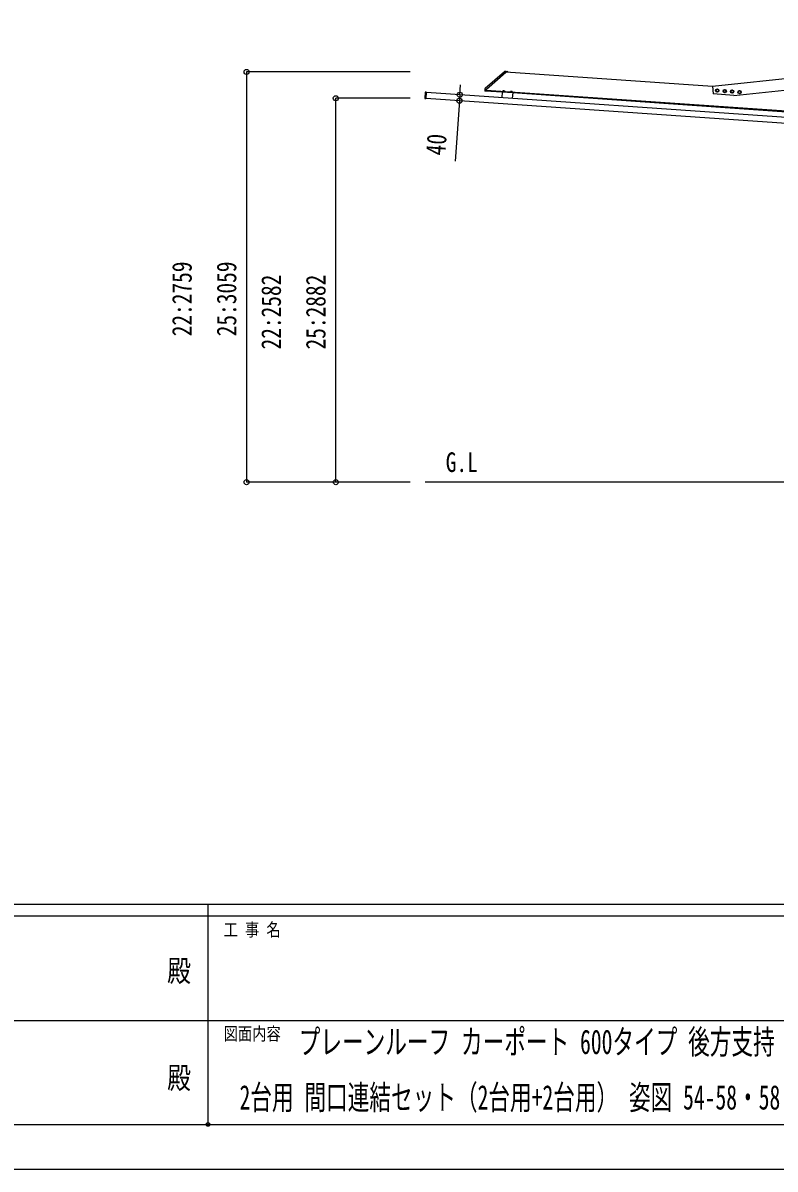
# Model space of a CAD drawing. Units: millimetres, scale not verified. Extents: x -16820 to 16820, y -11880 to 11880.
# Drawn here: x -1265 to 3794, y -11880 to -4172 of the extents above; entities that cross this region are included whole.
import ezdxf
from ezdxf.enums import TextEntityAlignment as Align

# ---------------------------------------------------------------- set-up
doc = ezdxf.new("R2010")
doc.units = ezdxf.units.MM
doc.header["$LTSCALE"] = 50
doc.header["$PDMODE"] = 32
doc.header["$PDSIZE"] = 25
for name, color, linetype in [('0-2_USER1', 3, 'Continuous'), ('0-4_YKK_13', 4, 'Continuous'), ('0-5_YKK_A1', 4, 'Continuous'), ('0-6_YKK_D', 6, 'Continuous'), ('0-7_YKK_ZWAK', 7, 'Continuous')]:
    doc.layers.add(name, color=color, linetype=linetype)
doc.styles.add('ＭＳ ゴシック', font='')
doc.styles.get('ＭＳ ゴシック').set_extended_font_data('MS Gothic')

msp = doc.modelspace()

# ---------------------------------------------------------------- linework, layer by layer
at = {"layer": '0-4_YKK_13'}
for p, q in [((1974.17, -4499.34), (1844.32, -4612.21)), ((1983.83, -4504.85), (1852.33, -4619.16)), ((1984.42, -4498.42), (1976.83, -4498.36)), ((1984.39, -4498.89), (1984, -4504.51)), ((1984.39, -4498.89), (1984.42, -4498.42)), ((1987.81, -4501.61), (1987.82, -4501.42)), ((1999, -4502.94), (1988.32, -4502.2)), ((1991.52, -4499.09), (1992.58, -4501.63)), ((1993.68, -4502.31), (1992.58, -4501.63)), ((1993.68, -4502.31), (1994.86, -4501.79)), ((1996.26, -4499.42), (1994.86, -4501.79)), ((1998.9, -4502.94), (1998.55, -4502.91)), ((1999.58, -4502.44), (1999.6, -4502.24)), ((1842.53, -4621.03), (1842.43, -4622.43)), ((1842.95, -4614.95), (1842.53, -4621.03)), ((1844.34, -4621.98), (1842.93, -4621.97)), ((1851.98, -4622.05), (1844.34, -4621.98)), ((1851.94, -4622.54), (1851.43, -4629.96)), ((1851.94, -4622.54), (1851.98, -4622.05)), ((1851.98, -4622.05), (1852.04, -4621.11)), ((1852.16, -4619.5), (1852.04, -4621.11)), ((1441.4, -4637.39), (1438.47, -4679.29)), ((1438.94, -4679.82), (1444.82, -4680.23)), ((1447.82, -4637.34), (1441.93, -4636.92)), ((1446.63, -4680.25), (1445.06, -4680.14)), ((1445.43, -4680.16), (1445.43, -4680.16)), ((1446.63, -4680.25), (1449.61, -4637.57)), ((1448.05, -4637.46), (1449.61, -4637.57)), ((1851.43, -4629.96), (1843.82, -4629.43)), ((1964, -4628.96), (1963.75, -4632.5)), ((1963.75, -4632.5), (1975.27, -4633.31)), ((1963.8, -4632.8), (1963.82, -4632.51)), ((1964.8, -4628.56), (1964, -4628.96)), ((1964.8, -4628.56), (1974.77, -4629.26)), ((1966.88, -4629.16), (1966.63, -4632.7)), ((1972.64, -4629.56), (1972.39, -4633.1)), ((1974.77, -4629.26), (1975.51, -4629.76)), ((1975.19, -4633.3), (1975.17, -4633.6)), ((1975.51, -4629.76), (1975.27, -4633.31)), ((2013.87, -4632.44), (2013.63, -4635.99)), ((2013.63, -4635.99), (2025.15, -4636.79)), ((2013.68, -4636.29), (2013.7, -4635.99)), ((2014.68, -4632.05), (2013.87, -4632.44)), ((2014.68, -4632.05), (2024.65, -4632.75)), ((2016.75, -4632.64), (2016.51, -4636.19)), ((2022.51, -4633.05), (2022.27, -4636.59)), ((2024.65, -4632.75), (2025.39, -4633.25)), ((2025.07, -4636.79), (2025.05, -4637.09)), ((2025.39, -4633.25), (2025.15, -4636.79))]:
    msp.add_line(p, q, dxfattribs=at)
for points in [[(1842.43, -4622.43), (1841.95, -4629.3), (1843.82, -4629.43)], [(1966.74, -4628.7), (1967.73, -4631.13), (1969.55, -4632.27)], [(1972.83, -4629.12), (1971.52, -4631.39), (1969.55, -4632.27)], [(2016.62, -4632.19), (2017.61, -4634.62), (2019.43, -4635.76)], [(2022.71, -4632.61), (2021.4, -4634.88), (2019.43, -4635.76)]]:
    msp.add_lwpolyline(points, dxfattribs=at)
for points in [[(3415.27, -4626.35), (3410.37, -4634.85), (3400.55, -4634.85), (3395.65, -4626.35), (3400.55, -4617.85), (3410.37, -4617.85)], [(3465.15, -4629.84), (3460.25, -4638.34), (3450.43, -4638.34), (3445.52, -4629.84), (3450.43, -4621.34), (3460.25, -4621.34)], [(3515.03, -4633.33), (3510.12, -4641.83), (3500.31, -4641.83), (3495.4, -4633.33), (3500.31, -4624.83), (3510.12, -4624.83)], [(3564.91, -4636.82), (3560, -4645.32), (3550.19, -4645.32), (3545.28, -4636.82), (3550.19, -4628.32), (3560, -4628.32)]]:
    msp.add_lwpolyline(points, close=True, dxfattribs=at)
for centre, radius in [((3405.46, -4626.35), 11), ((3405.46, -4626.35), 8.5), ((3455.34, -4629.84), 11), ((3455.34, -4629.84), 8.5), ((3505.22, -4633.33), 11), ((3505.22, -4633.33), 8.5), ((3555.09, -4636.82), 11), ((3555.09, -4636.82), 8.5)]:
    msp.add_circle(centre, radius, dxfattribs=at)
for centre, radius, start, end in [((1976.79, -4502.36), 4, 89.5, 131), ((1983.5, -4504.47), 0.5, 311, 356), ((1988.35, -4501.65), 0.545, 176, 266), ((1988.37, -4501.46), 0.55, 134.43917, 176), ((1993.38, -4506.56), 7.7, 37.56083, 134.43917), ((1999.04, -4502.4), 0.545, 266, 356), ((1999.05, -4502.2), 0.55, 356, 37.56083), ((1842.93, -4622.47), 0.5, 89.5, 176), ((1846.94, -4615.23), 4, 131, 176), ((1852.66, -4619.54), 0.5, 131, 176), ((3405.46, -4626.35), 8.6, 141.25399, 158.74601), ((3405.46, -4626.35), 8.6, 81.25399, 98.74601), ((3405.46, -4626.35), 8.6, 21.25399, 38.74601), ((3455.34, -4629.84), 8.6, 141.25399, 158.74601), ((3455.34, -4629.84), 8.6, 81.25399, 98.74601), ((3455.34, -4629.84), 8.6, 21.25399, 38.74601), ((3505.22, -4633.33), 8.6, 81.25399, 98.74601), ((1965.29, -4631.16), 2.56, 51.61708, 120.38292), ((1969.12, -4638.44), 9.55, 68.41276, 103.58724), ((1973.93, -4631.76), 2.56, 51.61708, 120.38292), ((2015.17, -4634.65), 2.56, 51.61708, 120.38292), ((2019, -4641.93), 9.55, 68.41276, 103.58724), ((2023.81, -4635.25), 2.56, 51.61708, 120.38292), ((3405.46, -4626.35), 8.6, 201.25399, 218.74601), ((3405.46, -4626.35), 8.6, 261.25399, 278.74601), ((3405.46, -4626.35), 8.6, 321.25399, 338.74601), ((3455.34, -4629.84), 8.6, 201.25399, 218.74601), ((3455.34, -4629.84), 8.6, 261.25399, 278.74601), ((3455.34, -4629.84), 8.6, 321.25399, 338.74601), ((3505.22, -4633.33), 8.6, 141.25399, 158.74601), ((3505.22, -4633.33), 8.6, 201.25399, 218.74601), ((3505.22, -4633.33), 8.6, 261.25399, 278.74601), ((3505.22, -4633.33), 8.6, 21.25399, 38.74601), ((3505.22, -4633.33), 8.6, 321.25399, 338.74601), ((3555.09, -4636.82), 8.6, 141.25399, 158.74601), ((3555.09, -4636.82), 8.6, 201.25399, 218.74601), ((3555.09, -4636.82), 8.6, 81.25399, 98.74601), ((3555.09, -4636.82), 8.6, 261.25399, 278.74601), ((3555.09, -4636.82), 8.6, 21.25399, 38.74601), ((3555.09, -4636.82), 8.6, 321.25399, 338.74601)]:
    msp.add_arc(centre, radius, start, end, dxfattribs=at)
for centre, major_axis, ratio, start_param, end_param in [((1438.97, -4679.32), (-0.379, -0.329), 0.99628, 5.4996506, 7.06672), ((1441.9, -4637.42), (-0.329, 0.379), 0.99628, 5.4996506, 7.06672), ((1444.84, -4679.93), (-0.021, -0.3), 0.998135, 0, 0.8868669), ((1447.8, -4637.64), (-0.021, -0.3), 0.998135, 2.2547257, 3.1415927)]:
    msp.add_ellipse(centre, major_axis=major_axis, ratio=ratio, start_param=start_param, end_param=end_param, dxfattribs=at)
at = {"layer": '0-5_YKK_A1'}
for p, q in [((3372.19, -4596.8), (6640.08, -4253.33)), ((3372.42, -4598.98), (1984.18, -4501.91)), ((6640.08, -4959.8), (1851.77, -4624.97)), ((3372.19, -4596.8), (3377.72, -4649.48)), ((6638.89, -5041.92), (1446.72, -4678.85)), ((6641.68, -5002.02), (1449.51, -4638.94)), ((1958.66, -4637.46), (1844.44, -4629.47)), ((1958.84, -4634.96), (1956.08, -4674.37)), ((1958.84, -4634.96), (2029.66, -4639.92)), ((2029.66, -4639.92), (2026.91, -4679.32)), ((4012.77, -4781.09), (2029.49, -4642.41)), ((3515.81, -4659.13), (3377.72, -4649.48)), ((8340.08, -7260), (1440.08, -7260))]:
    msp.add_line(p, q, dxfattribs=at)
msp.add_lwpolyline([(3515.81, -4659.13), (3857.61, -4623.21), (3858.44, -4631.16), (6640.08, -4338.8)], dxfattribs=at)
at = {"layer": '0-6_YKK_D'}
for p, q in [((1340.08, -4501.31), (239.08, -4501.31)), ((240.08, -4501.31), (240.08, -7260)), ((1673.9, -4654.63), (1678.64, -4586.8)), ((1340.08, -4678.42), (839.08, -4678.42)), ((840.08, -7260), (840.08, -4678.42)), ((1671.11, -4694.54), (1642.7, -5100.75)), ((1673.9, -4654.63), (1671.11, -4694.54)), ((1340.08, -7260), (239.08, -7260)), ((1340.08, -7260), (839.08, -7260))]:
    msp.add_line(p, q, dxfattribs=at)
for centre in [(240.08, -4501.31), (840.08, -4678.42), (1671.11, -4694.54), (1673.9, -4654.63), (240.08, -7260), (840.08, -7260)]:
    msp.add_circle(centre, 17, dxfattribs=at)
at = {"layer": '0-7_YKK_ZWAK'}
for p, q in [((15580.08, -10100), (-15619.92, -10100)), ((-19.92, -10100), (-19.92, -11580)), ((-19.92, -10180), (-5219.92, -10180)), ((5180.08, -10180), (-19.92, -10180)), ((-5189.92, -10880), (-19.92, -10880)), ((-19.92, -10880), (5180.08, -10880)), ((-5219.92, -11580), (-19.92, -11580)), ((-19.92, -11580), (5180.08, -11580))]:
    msp.add_line(p, q, dxfattribs=at)
msp.add_lwpolyline([(-16820, -11880), (16820, -11880), (16820, 11880), (-16820, 11880)], close=True, dxfattribs=at)
msp.add_point((-19.92, -11580), dxfattribs=at)

# ---------------------------------------------------------------- texts
at = {"layer": '0-2_USER1', "style": 'ＭＳ ゴシック'}
for s, height, width, p in [('G.L', 132, 0.8, (1579, -7231.25)), ('プレーンルーフ カーポート 600タイプ 後方支持', 164.2, 0.65, (590.21, -11155.33)), ('2台用 間口連結セット（2台用+2台用） 姿図 54-58・58', 164.2, 0.65, (192.24, -11528.67))]:
    msp.add_text(s, height=height, dxfattribs=dict(at, width=width)).set_placement(p, align=Align.BOTTOM_LEFT)
at = {"layer": '0-6_YKK_D', "style": 'ＭＳ ゴシック', "width": 0.8}
for s, rotation, p in [('40', 86, (1614.87, -5068.73)), ('22:2759', 90, (-89.92, -6279.06)), ('25:3059', 90, (210.08, -6279.06)), ('22:2582', 90, (510.08, -6367.61)), ('25:2882', 90, (810.08, -6367.61))]:
    msp.add_text(s, height=132, rotation=rotation, dxfattribs=at).set_placement(p, align=Align.BOTTOM_LEFT)
at = {"layer": '0-7_YKK_ZWAK', "style": 'ＭＳ ゴシック', "width": 0.8}
for s, height, p in [('工 事 名', 87.98, (85.08, -10340)), ('殿', 146.6, (-294.67, -10663.33)), ('図面内容', 87.98, (85.08, -11040)), ('殿', 146.6, (-294.67, -11383.33))]:
    msp.add_text(s, height=height, dxfattribs=at).set_placement(p, align=Align.BOTTOM_LEFT)

doc.saveas('drawing.dxf')
